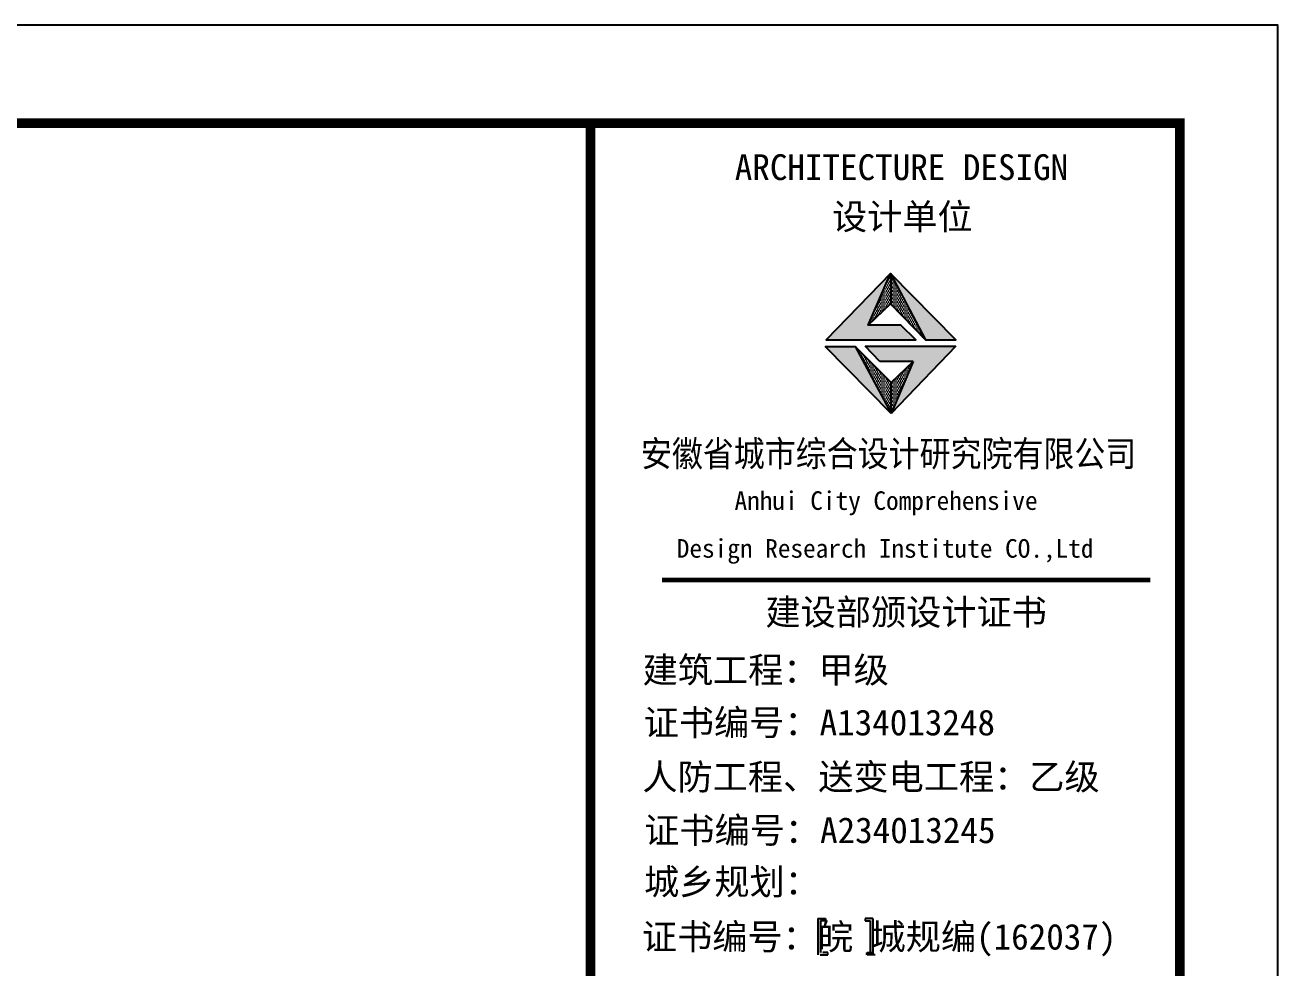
# Model space of a CAD drawing. Extents: x 185245 to 2288779, y -19957 to 815000.
# Drawn here: x 2077638 to 2096798, y 457548 to 471963 of the extents above; entities that cross this region are included whole.
import ezdxf

# ---------------------------------------------------------------- set-up
doc = ezdxf.new("R2010")
doc.units = 0
doc.header["$LTSCALE"] = 1000
doc.header["$MEASUREMENT"] = 0
doc.layers.add('PUB_TITLE', color=4, linetype='Continuous')
doc.layers.add('图框', color=4, linetype='Continuous')
doc.styles.add('黑体', font='simhei.ttf')

msp = doc.modelspace()

# ---------------------------------------------------------------- hatches: boundary and pattern name
at = {"layer": '图框'}
for color, points in [(1, [(2090530.3, 467372.6), (2090871.8, 468164.7), (2089887.2, 467152.8), (2091258.1, 467152.8), (2091030.7, 467372.6)]), (1, [(2091409.7, 467148.5), (2091873.9, 467148.5), (2090871.8, 468164.7)]), (1, [(2090331.2, 467050.9), (2089876, 467050.9), (2090885.1, 466025.9)]), (1, [(2090488.2, 467054), (2090712, 466819), (2091219.1, 466819), (2090885.1, 466025.9), (2091874.6, 467054)]), (4, [(2089802.8, 458266.7), (2089879.7, 458266.7), (2089879.7, 458305.1), (2089844.2, 458305.1), (2089761.4, 458305.1), (2089761.4, 457746.6), (2089844.2, 457746.6), (2089879.7, 457746.6), (2089879.7, 457785), (2089802.8, 457785)]), (4, [(2090560.3, 457785), (2090483.4, 457785), (2090483.4, 457746.6), (2090518.9, 457746.6), (2090601.7, 457746.6), (2090601.7, 458305.1), (2090518.9, 458305.1), (2090483.4, 458305.1), (2090483.4, 458266.7), (2090560.3, 458266.7)])]:
    msp.add_hatch(color=color, dxfattribs=at).paths.add_polyline_path(points)
h = msp.add_hatch(dxfattribs=at)
h.set_pattern_fill('DOTS', color=256, scale=450, style=0)
h.set_pattern_definition([(0, (-1328172.436, 1759739.43), (14.0625, 28.125), [0, -28.125])])
h.paths.add_polyline_path([(2090885.1, 466025.9), (2090885.1, 466498.4), (2090331.2, 467050.9)])
h.paths.add_polyline_path([(2091219.1, 466819), (2090885.1, 466498.4), (2090885.1, 466025.9)])
h.paths.add_polyline_path([(2090871.8, 468164.7), (2090871.8, 467698.9), (2091409.7, 467148.5)])
h.paths.add_polyline_path([(2090871.8, 467698.9), (2090871.8, 468164.7), (2090530.3, 467372.6)])

# ---------------------------------------------------------------- linework, layer by layer
at = {"layer": 'PUB_TITLE', "elevation": 0}
msp.add_lwpolyline([(1962998, 408962.7), (2096798, 408962.7), (2096798, 471962.7), (1962998, 471962.7)], close=True, dxfattribs=at)
at = {"layer": 'PUB_TITLE', "const_width": 150, "elevation": 0}
msp.add_lwpolyline([(1966748, 410462.7), (2095298, 410462.7), (2095298, 470462.7), (1966748, 470462.7)], close=True, dxfattribs=at)
at = {"layer": '图框'}
for p, q in [((2090530.3, 467372.6, 0), (2090871.8, 468164.7, 0)), ((2090871.8, 468164.7, 0), (2091409.7, 467148.5, 0)), ((2090885.1, 466025.9, 0), (2089876, 467050.9, 0)), ((2089876, 467050.9, 0), (2090331.2, 467050.9, 0)), ((2090885.1, 466025.9, 0), (2089876, 467050.9, 0)), ((2089876, 467050.9, 0), (2090331.2, 467050.9, 0)), ((2089876, 467050.9, 0), (2090331.2, 467050.9, 0)), ((2090885.1, 466498.4, 0), (2090331.2, 467050.9, 0)), ((2090488.2, 467054, 0), (2091874.6, 467054, 0)), ((2090712, 466819, 0), (2090488.2, 467054, 0)), ((2091874.6, 467054, 0), (2090885.1, 466025.9, 0)), ((2091219.1, 466819, 0), (2090712, 466819, 0)), ((2090885.1, 466498.4, 0), (2091219.1, 466819, 0)), ((2091219.1, 466819, 0), (2090885.1, 466025.9, 0)), ((2090885.1, 466025.9, 0), (2090885.1, 466498.4, 0)), ((2090885.1, 466025.9, 0), (2090885.1, 466498.4, 0)), ((2090885.1, 466025.9, 0), (2090885.1, 466498.4, 0))]:
    msp.add_line(p, q, dxfattribs=at)
at = {"layer": '图框', "color": 1}
for p, q in [((2090885.1, 466025.9, 0), (2089876, 467050.9, 0)), ((2090331.2, 467050.9, 0), (2090885.1, 466025.9, 0))]:
    msp.add_line(p, q, dxfattribs=at)
at = {"layer": '图框', "color": 4}
for p, q in [((2089761.4, 458305.1, 0), (2089844.2, 458305.1, 0)), ((2089761.4, 458305.1, 0), (2089761.4, 457746.6, 0)), ((2089844.2, 458305.1, 0), (2089879.7, 458305.1, 0)), ((2089879.7, 458305.1, 0), (2089879.7, 458266.7, 0)), ((2090518.9, 458305.1, 0), (2090483.4, 458305.1, 0)), ((2090483.4, 458305.1, 0), (2090483.4, 458266.7, 0)), ((2090601.7, 458305.1, 0), (2090518.9, 458305.1, 0)), ((2090601.7, 458305.1, 0), (2090601.7, 457746.6, 0)), ((2089879.7, 458266.7, 0), (2089802.8, 458266.7, 0)), ((2089802.8, 458266.7, 0), (2089802.8, 457785, 0)), ((2090483.4, 458266.7, 0), (2090560.3, 458266.7, 0)), ((2090560.3, 458266.7, 0), (2090560.3, 457785, 0)), ((2089795.8, 457746.6, 0), (2089878.7, 457746.6, 0)), ((2089914.2, 457785, 0), (2089837.2, 457785, 0)), ((2089878.7, 457746.6, 0), (2089914.2, 457746.6, 0)), ((2089914.2, 457746.6, 0), (2089914.2, 457785, 0)), ((2090517.8, 457746.6, 0), (2090517.8, 457785, 0)), ((2090517.8, 457785, 0), (2090594.8, 457785, 0)), ((2090553.3, 457746.6, 0), (2090517.8, 457746.6, 0)), ((2090636.2, 457746.6, 0), (2090553.3, 457746.6, 0))]:
    msp.add_line(p, q, dxfattribs=at)
at = {"layer": '图框', "color": 4, "elevation": 0}
for points, const_width in [([(2086284.2, 470462.7), (2086284.2, 410462.7)], 147.9), ([(2087377.3, 463478.8), (2094847.3, 463478.8)], 74.7)]:
    msp.add_lwpolyline(points, dxfattribs=dict(at, const_width=const_width))
at = {"layer": '图框', "elevation": 0}
for points in [[(2091030.7, 467372.6), (2090530.3, 467372.6), (2090871.8, 467698.9), (2091409.7, 467148.5), (2091873.9, 467148.5), (2090871.8, 468164.7), (2089887.2, 467152.8), (2091258.1, 467152.8), (2091030.7, 467372.6)], [(2090871.8, 468164.7), (2090871.8, 467698.9)]]:
    msp.add_lwpolyline(points, dxfattribs=at)

# ---------------------------------------------------------------- texts
at = {"layer": '图框', "color": 4, "style": '黑体'}
for s, height, p in [('ARCHITECTURE DESIGN', 394.416, (2088491.8, 469593.2, 0)), ('设计单位', 394.42, (2089978.8, 468837.8, 0)), ('Anhui City Comprehensive ', 283.86, (2088487.8, 464550.5, 0)), (' Design Research Institute CO.,Ltd', 283.86, (2087411.8, 463820, 0)), ('建设部颁设计证书', 394.42, (2088960.5, 462790.8, 0)), (' 建筑工程：甲级', 394.42, (2086813.6, 461906.9, 0)), ('证书编号：A134013248', 394.416, (2087098.9, 461103.2, 0)), ('人防工程、送变电工程：乙级', 394.416, (2087078.2, 460272.6, 0)), ('证书编号：A234013245', 394.416, (2087106.1, 459456.4, 0)), ('城乡规划：', 394.42, (2087103.2, 458668.4, 0)), ('证书编号：皖 城规编(162037)', 394.416, (2087071.6, 457828.2, 0))]:
    msp.add_text(s, height=height, dxfattribs=at).set_placement(p)
at = {"layer": '图框', "color": 4, "style": '黑体', "width": 0.88}
msp.add_text('安徽省城市综合设计研究院有限公司', height=394.416, dxfattribs=at).set_placement((2087056.6, 465213.4, 0))

doc.saveas('drawing.dxf')
